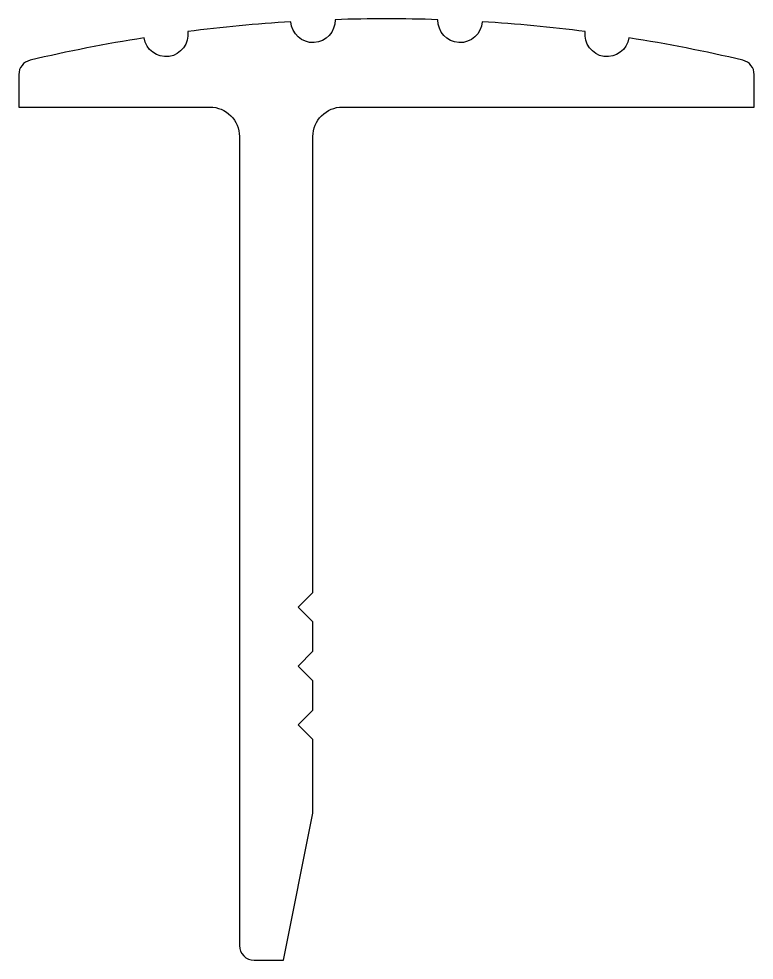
# Model space of a CAD drawing. Extents: x 171.9 to 196.9, y 213.9 to 245.9.
import ezdxf

# ---------------------------------------------------------------- set-up
doc = ezdxf.new("R2010")
doc.units = 0
doc.layers.add('ANA', color=220, linetype='CONTINUOUS')

msp = doc.modelspace()

# ---------------------------------------------------------------- linework, layer by layer
at = {"layer": 'ANA'}
msp.add_lwpolyline([(181.896, 218.93), (181.896, 221.43), (181.396, 221.93), (181.896, 222.43), (181.896, 223.43), (181.396, 223.93), (181.896, 224.43), (181.896, 225.43), (181.396, 225.93), (181.896, 226.43), (181.896, 241.93, -0.414214), (182.896, 242.93), (196.896, 242.93), (196.896, 244.036, 0.347964), (196.51, 244.523, 0.018683), (192.637, 245.283, -0.992927), (191.153, 245.496, 0.016679), (187.645, 245.83, -0.992927), (186.146, 245.901, 0.016572), (182.645, 245.901, -0.992927), (181.147, 245.83, 0.016679), (177.639, 245.496, -0.992927), (176.154, 245.283, 0.018683), (172.281, 244.523, 0.347964), (171.896, 244.036), (171.896, 242.93), (178.396, 242.93, -0.414214), (179.396, 241.93), (179.396, 214.43, 0.414214), (179.896, 213.93), (180.896, 213.93)], format="xyb", close=True, dxfattribs=at)

doc.saveas('drawing.dxf')
